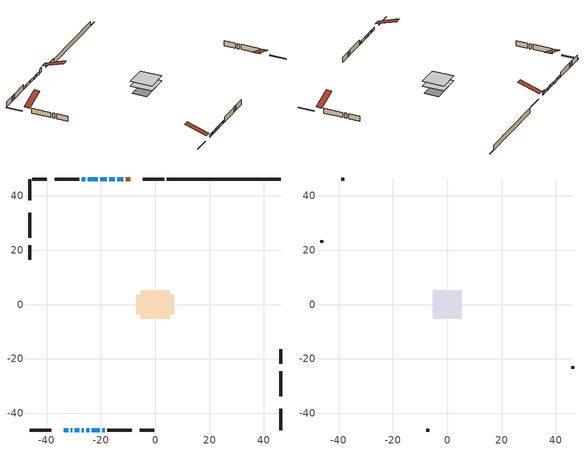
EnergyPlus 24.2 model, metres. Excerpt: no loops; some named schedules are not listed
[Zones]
conditioned space
 floor outside (Floor1 construction): -0.98,-0.98 -0.98,0.98 0.98,0.98 0.98,-0.98 z1.32
 floor adiabatic (AdiabaticFloorConstruction): -5.28,-5.28 -5.28,5.28 5.28,5.28 5.28,-5.28 z1.32
 floor foundation (Slab1 construction): -7.01,-3.51 -7.01,3.51 7.01,3.51 7.01,-3.51 z-1.04
 wall outside (RimJoist1 construction): 3.27,46.25 -4.62,46.25 / -46.25,-46.25 -38.37,-46.25 / -46.25,46.25 -46.25,38.37 / 46.25,-46.25 46.25,-38.37 z1.32:1.62
 wall outside (AdiabaticWallConstruction 1): -9.18,46.25 -10.78,46.25 z1.32:3.35
 wall outside (AdiabaticWallConstruction): -33.81,-46.25 -32.06,-46.25 / -31.13,-46.25 -30.52,-46.25 / -29.59,-46.25 -28.01,-46.25 / -11.71,46.25 -14.01,46.25 / -14.94,46.25 -16.86,46.25 / -27.08,-46.25 -26.41,-46.25 / -25.49,-46.25 -24.37,-46.25 / -23.44,-46.25 -20.48,-46.25 / -17.79,46.25 -20.26,46.25 / -21.18,46.25 -24.9,46.25 / -25.82,46.25 -27.01,46.25 / -19.55,-46.25 -18.69,-46.25 z1.32:2.54
 wall outside (Wall1 construction): -27.94,46.25 -37.11,46.25 / -17.76,-46.25 -8.59,-46.25 / -46.25,33.81 -46.25,24.64 / 46.25,-33.81 46.25,-24.64 z1.32:3.76
 wall outside (Wall3 construction): -39.98,46.25 -45.33,46.25 / -5.72,-46.25 -0.37,-46.25 / -46.25,21.77 -46.25,16.42 / 46.25,-21.77 46.25,-16.42 z1.32:3.76
 wall foundation (FoundationWall1 construction): 4.19,46.25,-1.04 4.19,46.25,1.32 42.05,46.25,1.32 42.05,46.25,-0.79 46.25,46.25,-0.79 46.25,46.25,-1.04
 window (WindowConstruction): -33.81,-46.25 -32.06,-46.25 z1.32:2.54
 window (WindowConstruction 8): -31.13,-46.25 -30.52,-46.25 z1.32:2.54
 window (WindowConstruction 9): -29.59,-46.25 -28.01,-46.25 z1.32:2.54
 window (WindowConstruction 10): -11.71,46.25 -14.01,46.25 z1.32:2.54
 window (WindowConstruction 11): -14.94,46.25 -16.86,46.25 z1.32:2.54
 window (WindowConstruction 1): -27.08,-46.25 -26.42,-46.25 z1.32:2.54
 window (WindowConstruction 2): -25.49,-46.25 -24.37,-46.25 z1.32:2.54
 window (WindowConstruction 3): -23.44,-46.25 -20.48,-46.25 z1.32:2.54
 window (WindowConstruction 4): -17.79,46.25 -20.26,46.25 z1.32:2.54
 window (WindowConstruction 5): -21.19,46.25 -24.9,46.25 z1.32:2.54
 window (WindowConstruction 6): -25.83,46.25 -27.01,46.25 z1.32:2.54
 window (WindowConstruction 7): -19.55,-46.25 -18.69,-46.25 z1.32:2.54
 door (Door): -9.18,46.25 -10.78,46.25 z1.32:3.35
 ceiling adiabatic (AdiabaticFloorConstruction): 5.28,-5.28 5.28,5.28 -5.28,5.28 -5.28,-5.28 z1.32
attic - vented
 floor to conditioned space (Floor2 construction Reversed): -5.26,-5.26 -5.26,5.26 5.26,5.26 5.26,-5.26 z3.76
 wall outside (Wall2 construction): -38.04,46.25 -39.05,46.25 / -7.66,-46.25 -6.65,-46.25 / -46.25,23.71 -46.25,22.7 / 46.25,-23.71 46.25,-22.7 z1.32:3.76
 roof outside (Roof1 construction): -8.25,46.25,3.76 -8.25,36,7.17 -5.55,36,7.17 -5.55,46.25,3.76; -34.74,-46.25,3.76 -34.74,-36,7.17 -37.44,-36,7.17 -37.44,-46.25,3.76; -46.25,34.74,3.76 -36,34.74,7.17 -36,37.44,7.17 -46.25,37.44,3.76; 46.25,-34.74,3.76 36,-34.74,7.17 36,-37.44,7.17 46.25,-37.44,3.76
[Building]
Building 1: Terrain=Suburbs
[Site:Location]
Saskatoon Intl AP_SK: Latitude {deg}=52.17; Longitude {deg}=-106.7; Time Zone {hr}=-6; Elevation {m}=504; Keep Site Location Information=Yes
[Site:GroundTemperature:Shallow]
-3.29371, -5.9198, -6.13011, -4.88389, 0.118965, 5.09852, 9.41553, 12.1502, 12.3826, 10.1583, 5.95142, 1.12462
[Site:WaterMainsTemperature]
Calculation Method=Schedule; Temperature Schedule=mains temperature schedule
[Material] Roughness=Rough; Thermal Absorptance=0.9
Name | Thickness {m} | Conductivity {W/m-K} | Density {kg/m3} | Specific Heat {J/kg-K} | Solar Absorptance | Visible Absorptance
asphalt or fiberglass shingles | 0.00635 | 0.162714 | 1121.4 | 1465.45 | 0.84 | 0.84
ceiling loosefill ins | 0.0846667 | 0.0480833 | 16.02 | 1046.75 | 0.7 | 0.7
ceiling stud and cavity | 0.1397 | 0.084762 | 65.682 | 1177.47 | 0.7 | 0.7
concrete 4.0 in. | 0.1016 | 1.803125 | 2242.8 | 837.4 | 0.7 | 0.7
concrete 8.0 in. | 0.2032 | 1.803125 | 2242.8 | 837.4 | 0.7 | 0.7
door material | 0.04445 | 0.053851 | 512.64 | 1214.23 | 0.7 | 0.7
exterior vertical ins | 0.0427865 | 0.029427 | 32.04 | 1214.23 | 0.7 | 0.7
floor covering | 0.0127 | 0.0433444 | 54.468 | 1339.84 | 0.6 | 0.6
floor rigid ins | 0.051816 | 0.029427 | 32.04 | 1214.23 | 0.7 | 0.7
floor rigid ins 1; wall rigid ins | 0.512978 | 0.029427 | 32.04 | 1214.23 | 0.7 | 0.7
floor stud and cavity | 0.1397 | 0.574091 | 92.3553 | 1139.71 | 0.7 | 0.7
floor stud and cavity 1 | 0.1397 | 1.75129 | 37.0049 | 1207.88 | 0.7 | 0.7
furniture material conditioned space 1 | 0.1524 | 0.115458 | 640.8 | 1214.23 | 0.6 | 0.6
gypsum board | 0.0127 | 0.160291 | 801 | 837.4 | 0.6 | 0.6
gypsum board 1 | 0.0127 | 0.160291 | 801 | 837.4 | 0.7 | 0.7
osb sheathing 0.5 in. | 0.0127 | 0.115458 | 512.64 | 1214.23 | 0.7 | 0.7
osb sheathing 0.75 in. | 0.01905 | 0.115458 | 512.64 | 1214.23 | 0.7 | 0.7
osb sheathing 2.0 in. | 0.0508 | 0.115458 | 512.64 | 1214.23 | 0.7 | 0.7
rim joist stud and cavity | 0.0508 | 0.0309689 | 125.044 | 1163.47 | 0.6 | 0.6
wall stud and cavity | 0.1397 | 0.0918269 | 139.0536 | 1170.24 | 0.7 | 0.7
wall stud and cavity 1 | 0.0889 | 6.1454 | 50.32683 | 1063.81 | 0.6 | 0.6
wall stud and cavity 2 | 0.1397 | 0.0978328 | 139.0536 | 1170.24 | 0.7 | 0.7
wall stud and cavity 3 | 0.0889 | 0.380278 | 52.3479 | 1209.89 | 0.7 | 0.7
wall stud and cavity 4 | 0.0889 | 0.391764 | 83.0341 | 1211.67 | 0.7 | 0.7
wood siding | 0.0254 | 0.102417 | 544.68 | 1172.36 | 0 | 0
wood siding 1 | 0.00254 | 0.102417 | 544.68 | 1172.36 | 0 | 0
wood siding 2; wood siding 3; wood siding 4 | 0.0254 | 0.102417 | 544.68 | 1172.36 | 0.7 | 0.7
[WindowMaterial:SimpleGlazingSystem]
Name | U-Factor {W/m2-K} | Solar Heat Gain Coefficient
WindowMaterial | 2.787898 | 0.59
WindowMaterial 1 | 2.773703 | 0.5
WindowMaterial 10 | 2.787898 | 0.6
WindowMaterial 2 | 2.78222 | 0.56
WindowMaterial 3 | 2.95653 | 0.59
WindowMaterial 4 | 2.78392 | 0.57
WindowMaterial 5 | 2.87988 | 0.7
WindowMaterial 6 | 2.92871 | 0.66
WindowMaterial 7 | 2.77825 | 0.54
WindowMaterial 8 | 2.77143 | 0.49
WindowMaterial 9 | 2.78563 | 0.58
[Construction]
AdiabaticFloorConstruction: floor stud and cavity 1, floor rigid ins 1, osb sheathing 0.75 in., floor covering
AdiabaticWallConstruction: wood siding 3, wall rigid ins, wall stud and cavity 3, gypsum board
AdiabaticWallConstruction 1: wood siding 4, wall rigid ins, wall stud and cavity 3, gypsum board
Door: door material
Floor1 construction: floor stud and cavity, floor rigid ins, osb sheathing 0.75 in., floor covering
Floor2 construction Reversed: gypsum board, ceiling stud and cavity, ceiling loosefill ins
FoundationWall1 construction: concrete 8.0 in., gypsum board 1
furniture construction conditioned space 1: furniture material conditioned space 1
PartitionWallConstruction: gypsum board, wall stud and cavity 4, gypsum board
RimJoist1 construction: wood siding 2, osb sheathing 2.0 in., rim joist stud and cavity
Roof1 construction: asphalt or fiberglass shingles
Slab1 construction: concrete 4.0 in.
Wall1 construction: wood siding, osb sheathing 0.5 in., wall stud and cavity, gypsum board
Wall2 construction: wood siding 1, wall stud and cavity 1
Wall3 construction: wood siding, osb sheathing 0.5 in., wall stud and cavity 2, gypsum board
WindowConstruction: WindowMaterial
WindowConstruction 1: WindowMaterial 1
WindowConstruction 10; WindowConstruction 2: WindowMaterial 2
WindowConstruction 11: WindowMaterial 10
WindowConstruction 3: WindowMaterial 3
WindowConstruction 4: WindowMaterial 4
WindowConstruction 5: WindowMaterial 5
WindowConstruction 6: WindowMaterial 6
WindowConstruction 7: WindowMaterial 7
WindowConstruction 8: WindowMaterial 8
WindowConstruction 9: WindowMaterial 9
[Zone] Multiplier=1; Part of Total Floor Area=Yes
Name | Volume {m3}
attic - vented | 61.4194
conditioned space | 524.8
[Space]
Name | Zone | Volume {m3}
attic - vented 1 | attic - vented | 61.4194
conditioned space 1 | conditioned space | 524.8
[ZoneInfiltration:EffectiveLeakageArea]
infil attic - vented 1: Zone or Space=attic - vented 1; Schedule=Always On Discrete; Effective Air Leakage Area {cm2}=3796.8; Stack Coefficient=0.000407145; Wind Coefficient=1.36331e-05
[ZoneMixing]
whole house fan mix: Zone or Space=attic - vented; Schedule=Always On Continuous; Design Flow Rate Calculation Method=Flow/Zone; Design Flow Rate {m3/s}=0; Source Zone or Space=conditioned space
[SurfaceProperty:ExposedFoundationPerimeter]
Slab1: Exposed Perimeter Calculation Method=TotalExposedPerimeter; Total Exposed Perimeter {m}=42.06
[InternalMass] Zone or ZoneList=conditioned space; Space or SpaceList=conditioned space 1
Name | Construction | Surface Area {m2}
furniture mass conditioned space 1 | furniture construction conditioned space 1 | 85.476
partition wall mass | PartitionWallConstruction | 213.69
[Lights]
interior lighting: Zone or ZoneList or Space or SpaceList=conditioned space 1; Schedule=interior lighting schedule; Design Level Calculation Method=LightingLevel; Lighting Level {W}=343.2; Return Air Fraction=0; Fraction Radiant=0.6; Fraction Visible=0.2; Fraction Replaceable=1
[People]
occupants: Zone or ZoneList or Space or SpaceList=conditioned space 1; Number of People Schedule=occupants schedule; Number of People Calculation Method=People; Number of People=3; Fraction Radiant=0.314171; Sensible Heat Fraction=0.56303; Activity Level Schedule=occupants activity schedule; Carbon Dioxide Generation Rate {m3/s-W}=0; Enable ASHRAE 55 Comfort Warnings=No; Mean Radiant Temperature Calculation Type=EnclosureAveraged
[ElectricEquipment] Zone or ZoneList or Space or SpaceList=conditioned space 1; Design Level Calculation Method=EquipmentLevel
Name | Schedule | Design Level {W} | Fraction Latent | Fraction Radiant | Fraction Lost
clothes dryer | clothes dryer schedule | 140.772 | 0.015 | 0.081 | 0.85
clothes washer | clothes washer schedule | 32.1985 | 0.03 | 0.162 | 0.7
cooking range | cooking range schedule | 215.147 | 0.08 | 0.432 | 0.2
dishwasher | dishwasher schedule | 66.8632 | 0.3 | 0.18 | 0.4
fridge | fridge schedule | 72.9452 | 0 | 0.6 | 0
mech vent house fan | mech vent house fan schedule | 0 | 0 | 0 | 1
mech vent house fan cfis | mech vent house fan cfis schedule | 0 | 0 | 0 | 0
misc plug loads | misc plug loads schedule | 494.7 | 0.045 | 0.513 | 0.1
whole house fan | Always On Discrete | 0 | 0 | 0 | 1
[OtherEquipment] Zone or ZoneList or Space or SpaceList=conditioned space 1; Design Level Calculation Method=EquipmentLevel
Name | Fuel Type | Schedule | Design Level {W} | Fraction Latent | Fraction Radiant | Fraction Lost
clothes dryer 1 | Electricity | clothes dryer schedule | 0 | 0.015 | 0.081 | 0.85
cooking range 1 | Electricity | cooking range schedule | 0 | 0.08 | 0.432 | 0.2
general water use latent | None | general water use schedule | 62.594 | 1 | 0 | 0
general water use sensible | None | general water use schedule | -61.6891 | 0 | 0.6 | 0
mech vent house fan latent load | None | Always On Discrete | 0 | 1 | 0 | 0
mech vent house fan sensible load | None | Always On Discrete | 0 | 0 | 0 | 0
water heater energy adjustment1 | NaturalGas | Always On Discrete | 0.01 | 0 | 0 | 1
[ZoneInfiltration:DesignFlowRate] Zone or ZoneList or Space or SpaceList=conditioned space 1; Schedule=Always On Discrete; Design Flow Rate Calculation Method=Flow/Zone; Design Flow Rate {m3/s}=0
infil flow; natural vent flow; whole house fan flow
[AvailabilityManager:Scheduled]
furnace airloop Availability Manager: Schedule=Always On Discrete
[Foundation:Kiva]
Foundation Kiva 1: Initial Indoor Air Temperature {C}=21; Wall Height Above Grade {m}=1.32; Wall Depth Below Slab {m}=0.2032; Custom Block Material Name 1=exterior vertical ins; Custom Block Depth 1 {m}=2.36001; Custom Block X Position 1 {m}=0.2159; Custom Block Z Position 1 {m}=0
[Foundation:Kiva:Settings]
Soil Conductivity {W/m-K}=0.849921; Soil Density {kg/m3}=1842.3; Soil Specific Heat {J/kg-K}=418.7; Ground Solar Absorptivity=0.9; Ground Thermal Absorptivity=0.9; Ground Surface Roughness {m}=0.03; Far-Field Width {m}=40; Deep-Ground Boundary Condition=ZeroFlux; Deep-Ground Depth {m}=40; Minimum Cell Dimension {m}=0.2; Maximum Cell Growth Coefficient=3; Simulation Timestep=Timestep
[Exterior:Lights]
exterior lighting: Schedule=exterior lighting schedule; Design Level {W}=75.6
[EnergyManagementSystem:GlobalVariable]
furnace_airloop_Fan_RTF
infil_program_Qfan
infil_program_Qinf
natural_vent_program_Qnv
natural_vent_program_Qwhf
[EnergyManagementSystem:Sensor]
Name | Output:Variable or Output:Meter Index Key | Output:Variable or Output:Meter
airflow_gain | infil flow | Infiltration Sensible Heat Gain Energy
airflow_gain_1 | natural vent flow | Infiltration Sensible Heat Gain Energy
airflow_gain_2 | whole house fan flow | Infiltration Sensible Heat Gain Energy
airflow_loss | infil flow | Infiltration Sensible Heat Loss Energy
airflow_loss_1 | natural vent flow | Infiltration Sensible Heat Loss Energy
airflow_loss_2 | whole house fan flow | Infiltration Sensible Heat Loss Energy
clg_load_cond |  | Cooling:EnergyTransfer:Zone:CONDITIONED SPACE
clg_sp_s; clg_sp_s_1 | cooling setpoint | Schedule Value
clothes_dryer_exhaust_0_sch_s | clothes dryer exhaust 0 schedule | Schedule Value
cool_season | cooling season schedule | Schedule Value
htg_load_cond |  | Heating:EnergyTransfer:Zone:CONDITIONED SPACE
htg_sp_s; htg_sp_s_1 | heating setpoint | Schedule Value
ig_ee_conv | clothes dryer | Electric Equipment Convective Heating Energy
ig_ee_conv_2 | cooking range | Electric Equipment Convective Heating Energy
ig_ee_conv_4 | fridge | Electric Equipment Convective Heating Energy
ig_ee_conv_5 | misc plug loads | Electric Equipment Convective Heating Energy
ig_ee_conv_6 | whole house fan | Electric Equipment Convective Heating Energy
ig_ee_rad | clothes dryer | Electric Equipment Radiant Heating Energy
ig_ee_rad_2 | cooking range | Electric Equipment Radiant Heating Energy
ig_ee_rad_4 | fridge | Electric Equipment Radiant Heating Energy
ig_ee_rad_5 | misc plug loads | Electric Equipment Radiant Heating Energy
ig_ee_rad_6 | whole house fan | Electric Equipment Radiant Heating Energy
ig_lgt_conv | interior lighting | Lights Convective Heating Energy
ig_lgt_rad | interior lighting | Lights Radiant Heating Energy
ig_lgt_vis | interior lighting | Lights Visible Radiation Heating Energy
ig_oe_conv | clothes dryer 1 | Other Equipment Convective Heating Energy
ig_oe_conv_1 | cooking range 1 | Other Equipment Convective Heating Energy
ig_oe_conv_2 | general water use latent | Other Equipment Convective Heating Energy
ig_oe_conv_3 | general water use sensible | Other Equipment Convective Heating Energy
ig_oe_conv_4 | water heater energy adjustment1 | Other Equipment Convective Heating Energy
ig_oe_rad | clothes dryer 1 | Other Equipment Radiant Heating Energy
ig_oe_rad_1 | cooking range 1 | Other Equipment Radiant Heating Energy
ig_oe_rad_2 | general water use latent | Other Equipment Radiant Heating Energy
ig_oe_rad_3 | general water use sensible | Other Equipment Radiant Heating Energy
ig_oe_rad_4 | water heater energy adjustment1 | Other Equipment Radiant Heating Energy
ig_ppl_conv | occupants | People Convective Heating Energy
ig_ppl_rad | occupants | People Radiant Heating Energy
im_conv | furniture mass conditioned space 1 | Surface Inside Face Convection Heat Gain Energy
im_conv_1 | partition wall mass | Surface Inside Face Convection Heat Gain Energy
im_ig | furniture mass conditioned space 1 | Surface Inside Face Internal Gains Radiation Heat Gain Energy
im_ig_1 | partition wall mass | Surface Inside Face Internal Gains Radiation Heat Gain Energy
im_lgt | furniture mass conditioned space 1 | Surface Inside Face Lights Radiation Heat Gain Energy
im_lgt_1 | partition wall mass | Surface Inside Face Lights Radiation Heat Gain Energy
im_sol | furniture mass conditioned space 1 | Surface Inside Face Solar Radiation Heat Gain Energy
im_sol_1 | partition wall mass | Surface Inside Face Solar Radiation Heat Gain Energy
im_surf | furniture mass conditioned space 1 | Surface Inside Face Net Surface Thermal Radiation Heat Gain Energy
im_surf_1 | partition wall mass | Surface Inside Face Net Surface Thermal Radiation Heat Gain Energy
mv_conv | mech vent house fan | Electric Equipment Convective Heating Energy
mv_conv_1 | mech vent house fan cfis | Electric Equipment Convective Heating Energy
mv_conv_2 | mech vent house fan latent load | Other Equipment Convective Heating Energy
mv_conv_3 | mech vent house fan sensible load | Other Equipment Convective Heating Energy
mv_rad | mech vent house fan | Electric Equipment Radiant Heating Energy
mv_rad_1 | mech vent house fan cfis | Electric Equipment Radiant Heating Energy
mv_rad_2 | mech vent house fan latent load | Other Equipment Radiant Heating Energy
mv_rad_3 | mech vent house fan sensible load | Other Equipment Radiant Heating Energy
natural_vent_s | natural vent schedule | Schedule Value
out_pb_s |  | Site Outdoor Air Barometric Pressure
out_wt_s |  | Site Outdoor Air Humidity Ratio
site_vw_s |  | Site Wind Speed
ss_back_out | Window1 | Surface Window Shortwave from Zone Back Out Window Heat Transfer Rate
ss_back_out_1 | Window10 | Surface Window Shortwave from Zone Back Out Window Heat Transfer Rate
ss_back_out_10 | Window8 | Surface Window Shortwave from Zone Back Out Window Heat Transfer Rate
ss_back_out_11 | Window9 | Surface Window Shortwave from Zone Back Out Window Heat Transfer Rate
ss_back_out_2 | Window11 | Surface Window Shortwave from Zone Back Out Window Heat Transfer Rate
ss_back_out_3 | Window12 | Surface Window Shortwave from Zone Back Out Window Heat Transfer Rate
ss_back_out_4 | Window14 | Surface Window Shortwave from Zone Back Out Window Heat Transfer Rate
ss_back_out_5 | Window2 | Surface Window Shortwave from Zone Back Out Window Heat Transfer Rate
ss_back_out_6 | Window3 | Surface Window Shortwave from Zone Back Out Window Heat Transfer Rate
ss_back_out_7 | Window4 | Surface Window Shortwave from Zone Back Out Window Heat Transfer Rate
ss_back_out_8 | Window5 | Surface Window Shortwave from Zone Back Out Window Heat Transfer Rate
ss_back_out_9 | Window7 | Surface Window Shortwave from Zone Back Out Window Heat Transfer Rate
ss_conv | Door1 | Surface Inside Face Convection Heat Gain Energy
ss_conv_1 | Window1 | Surface Inside Face Convection Heat Gain Energy
ss_conv_10 | Window7 | Surface Inside Face Convection Heat Gain Energy
ss_conv_11 | Window8 | Surface Inside Face Convection Heat Gain Energy
ss_conv_12 | Window9 | Surface Inside Face Convection Heat Gain Energy
ss_conv_2 | Window10 | Surface Inside Face Convection Heat Gain Energy
ss_conv_3 | Window11 | Surface Inside Face Convection Heat Gain Energy
ss_conv_4 | Window12 | Surface Inside Face Convection Heat Gain Energy
ss_conv_5 | Window14 | Surface Inside Face Convection Heat Gain Energy
ss_conv_6 | Window2 | Surface Inside Face Convection Heat Gain Energy
ss_conv_7 | Window3 | Surface Inside Face Convection Heat Gain Energy
ss_conv_8 | Window4 | Surface Inside Face Convection Heat Gain Energy
ss_conv_9 | Window5 | Surface Inside Face Convection Heat Gain Energy
ss_ig | Door1 | Surface Inside Face Internal Gains Radiation Heat Gain Energy
ss_ig_1 | Window1 | Surface Inside Face Internal Gains Radiation Heat Gain Energy
ss_ig_10 | Window7 | Surface Inside Face Internal Gains Radiation Heat Gain Energy
ss_ig_11 | Window8 | Surface Inside Face Internal Gains Radiation Heat Gain Energy
ss_ig_12 | Window9 | Surface Inside Face Internal Gains Radiation Heat Gain Energy
ss_ig_2 | Window10 | Surface Inside Face Internal Gains Radiation Heat Gain Energy
ss_ig_3 | Window11 | Surface Inside Face Internal Gains Radiation Heat Gain Energy
ss_ig_4 | Window12 | Surface Inside Face Internal Gains Radiation Heat Gain Energy
ss_ig_5 | Window14 | Surface Inside Face Internal Gains Radiation Heat Gain Energy
ss_ig_6 | Window2 | Surface Inside Face Internal Gains Radiation Heat Gain Energy
ss_ig_7 | Window3 | Surface Inside Face Internal Gains Radiation Heat Gain Energy
ss_ig_8 | Window4 | Surface Inside Face Internal Gains Radiation Heat Gain Energy
ss_ig_9 | Window5 | Surface Inside Face Internal Gains Radiation Heat Gain Energy
ss_lgt | Door1 | Surface Inside Face Lights Radiation Heat Gain Energy
ss_sol | Door1 | Surface Inside Face Solar Radiation Heat Gain Energy
ss_surf | Door1 | Surface Inside Face Net Surface Thermal Radiation Heat Gain Energy
ss_surf_1 | Window1 | Surface Inside Face Net Surface Thermal Radiation Heat Gain Energy
ss_surf_10 | Window7 | Surface Inside Face Net Surface Thermal Radiation Heat Gain Energy
ss_surf_11 | Window8 | Surface Inside Face Net Surface Thermal Radiation Heat Gain Energy
ss_surf_12 | Window9 | Surface Inside Face Net Surface Thermal Radiation Heat Gain Energy
ss_surf_2 | Window10 | Surface Inside Face Net Surface Thermal Radiation Heat Gain Energy
ss_surf_3 | Window11 | Surface Inside Face Net Surface Thermal Radiation Heat Gain Energy
ss_surf_4 | Window12 | Surface Inside Face Net Surface Thermal Radiation Heat Gain Energy
ss_surf_5 | Window14 | Surface Inside Face Net Surface Thermal Radiation Heat Gain Energy
ss_surf_6 | Window2 | Surface Inside Face Net Surface Thermal Radiation Heat Gain Energy
ss_surf_7 | Window3 | Surface Inside Face Net Surface Thermal Radiation Heat Gain Energy
ss_surf_8 | Window4 | Surface Inside Face Net Surface Thermal Radiation Heat Gain Energy
ss_surf_9 | Window5 | Surface Inside Face Net Surface Thermal Radiation Heat Gain Energy
ss_trans_in | Window1 | Surface Window Transmitted Solar Radiation Rate
ss_trans_in_1 | Window10 | Surface Window Transmitted Solar Radiation Rate
ss_trans_in_10 | Window8 | Surface Window Transmitted Solar Radiation Rate
ss_trans_in_11 | Window9 | Surface Window Transmitted Solar Radiation Rate
ss_trans_in_2 | Window11 | Surface Window Transmitted Solar Radiation Rate
ss_trans_in_3 | Window12 | Surface Window Transmitted Solar Radiation Rate
ss_trans_in_4 | Window14 | Surface Window Transmitted Solar Radiation Rate
ss_trans_in_5 | Window2 | Surface Window Transmitted Solar Radiation Rate
ss_trans_in_6 | Window3 | Surface Window Transmitted Solar Radiation Rate
ss_trans_in_7 | Window4 | Surface Window Transmitted Solar Radiation Rate
ss_trans_in_8 | Window5 | Surface Window Transmitted Solar Radiation Rate
ss_trans_in_9 | Window7 | Surface Window Transmitted Solar Radiation Rate
ss_trans_out | Window1 | Surface Inside Face Initial Transmitted Diffuse Transmitted Out Window Solar Radiation Rate
ss_trans_out_1 | Window10 | Surface Inside Face Initial Transmitted Diffuse Transmitted Out Window Solar Radiation Rate
ss_trans_out_10 | Window8 | Surface Inside Face Initial Transmitted Diffuse Transmitted Out Window Solar Radiation Rate
ss_trans_out_11 | Window9 | Surface Inside Face Initial Transmitted Diffuse Transmitted Out Window Solar Radiation Rate
ss_trans_out_2 | Window11 | Surface Inside Face Initial Transmitted Diffuse Transmitted Out Window Solar Radiation Rate
ss_trans_out_3 | Window12 | Surface Inside Face Initial Transmitted Diffuse Transmitted Out Window Solar Radiation Rate
ss_trans_out_4 | Window14 | Surface Inside Face Initial Transmitted Diffuse Transmitted Out Window Solar Radiation Rate
ss_trans_out_5 | Window2 | Surface Inside Face Initial Transmitted Diffuse Transmitted Out Window Solar Radiation Rate
ss_trans_out_6 | Window3 | Surface Inside Face Initial Transmitted Diffuse Transmitted Out Window Solar Radiation Rate
ss_trans_out_7 | Window4 | Surface Inside Face Initial Transmitted Diffuse Transmitted Out Window Solar Radiation Rate
ss_trans_out_8 | Window5 | Surface Inside Face Initial Transmitted Diffuse Transmitted Out Window Solar Radiation Rate
ss_trans_out_9 | Window7 | Surface Inside Face Initial Transmitted Diffuse Transmitted Out Window Solar Radiation Rate
s_conv | Floor1 | Surface Inside Face Convection Heat Gain Energy
s_conv_1 | Floor2 | Surface Inside Face Convection Heat Gain Energy
s_conv_10 | Wall1:0 | Surface Inside Face Convection Heat Gain Energy
s_conv_11 | Wall1:180 | Surface Inside Face Convection Heat Gain Energy
s_conv_12 | Wall1:270 | Surface Inside Face Convection Heat Gain Energy
s_conv_13 | Wall1:90 | Surface Inside Face Convection Heat Gain Energy
s_conv_14 | Wall3:0 | Surface Inside Face Convection Heat Gain Energy
s_conv_15 | Wall3:180 | Surface Inside Face Convection Heat Gain Energy
s_conv_16 | Wall3:270 | Surface Inside Face Convection Heat Gain Energy
s_conv_17 | Wall3:90 | Surface Inside Face Convection Heat Gain Energy
s_conv_2 | FoundationWall1 | Surface Inside Face Convection Heat Gain Energy
s_conv_3 | inferred conditioned ceiling | Surface Inside Face Convection Heat Gain Energy
s_conv_4 | inferred conditioned floor | Surface Inside Face Convection Heat Gain Energy
s_conv_5 | RimJoist1:0 | Surface Inside Face Convection Heat Gain Energy
s_conv_6 | RimJoist1:180 | Surface Inside Face Convection Heat Gain Energy
s_conv_7 | RimJoist1:270 | Surface Inside Face Convection Heat Gain Energy
s_conv_8 | RimJoist1:90 | Surface Inside Face Convection Heat Gain Energy
s_conv_9 | Slab1 | Surface Inside Face Convection Heat Gain Energy
s_ig | Floor1 | Surface Inside Face Internal Gains Radiation Heat Gain Energy
s_ig_1 | Floor2 | Surface Inside Face Internal Gains Radiation Heat Gain Energy
s_ig_10 | Wall1:0 | Surface Inside Face Internal Gains Radiation Heat Gain Energy
s_ig_11 | Wall1:180 | Surface Inside Face Internal Gains Radiation Heat Gain Energy
s_ig_12 | Wall1:270 | Surface Inside Face Internal Gains Radiation Heat Gain Energy
s_ig_13 | Wall1:90 | Surface Inside Face Internal Gains Radiation Heat Gain Energy
s_ig_14 | Wall3:0 | Surface Inside Face Internal Gains Radiation Heat Gain Energy
s_ig_15 | Wall3:180 | Surface Inside Face Internal Gains Radiation Heat Gain Energy
s_ig_16 | Wall3:270 | Surface Inside Face Internal Gains Radiation Heat Gain Energy
s_ig_17 | Wall3:90 | Surface Inside Face Internal Gains Radiation Heat Gain Energy
s_ig_2 | FoundationWall1 | Surface Inside Face Internal Gains Radiation Heat Gain Energy
s_ig_3 | inferred conditioned ceiling | Surface Inside Face Internal Gains Radiation Heat Gain Energy
s_ig_4 | inferred conditioned floor | Surface Inside Face Internal Gains Radiation Heat Gain Energy
s_ig_5 | RimJoist1:0 | Surface Inside Face Internal Gains Radiation Heat Gain Energy
